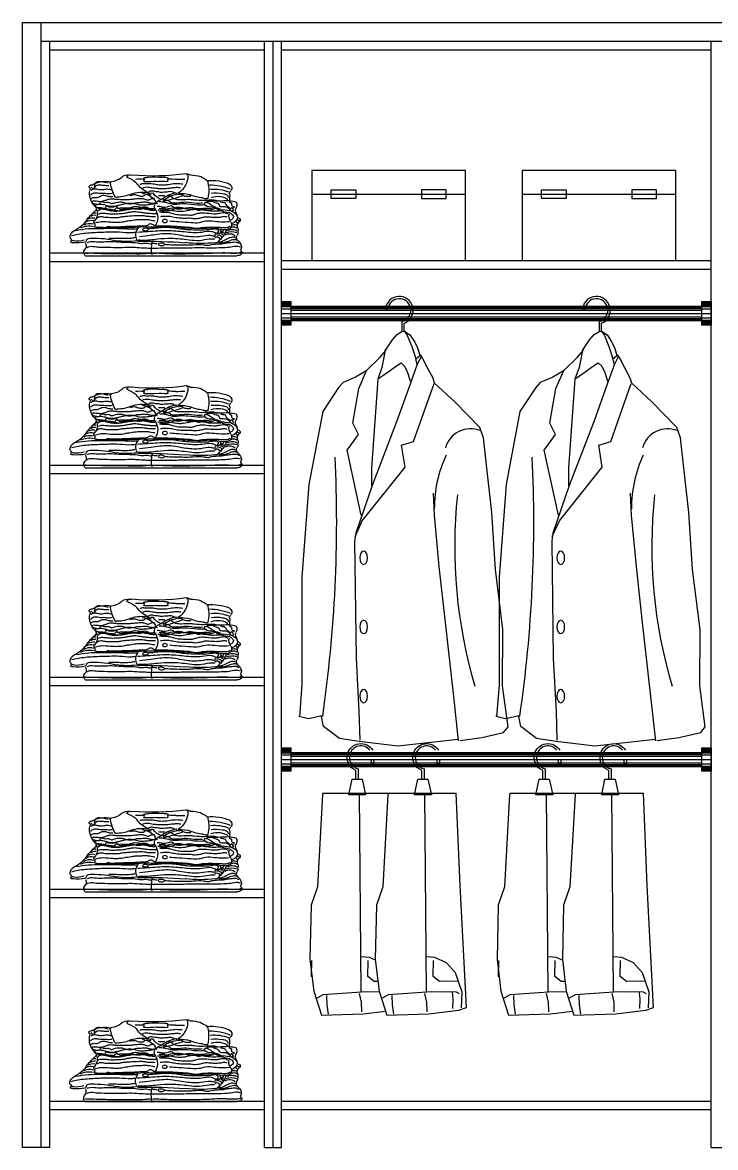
# Model space of a CAD drawing. Header units: millimetres. Extents: x 24776 to 57176, y -19492 to 15017.
# Drawn here: x 33214 to 34692, y 8919 to 11319 of the extents above; entities that cross this region are included whole.
import ezdxf

# ---------------------------------------------------------------- set-up
doc = ezdxf.new("R2010")
doc.units = ezdxf.units.MM

# ---------------------------------------------------------------- blocks, each defined once
blk = doc.blocks.new('23131')
at = {"color": 250}
for p, q in [((25370.9, 9077.6), (25370.9, 9056.3)), ((25375.9, 9056.3), (25375.9, 9074)), ((25350.5, 9038.6), (25360.3, 9050.3)), ((25360.3, 9050.3), (25370.9, 9056.3)), ((25370.9, 9056.3), (25376.2, 9057.1)), ((25376.2, 9057.1), (25382.3, 9047.6)), ((25376.2, 9057.1), (25388, 9049.5)), ((25388, 9049.5), (25398.2, 9033.6)), ((25335.3, 9016.2), (25343.6, 9028)), ((25343.6, 9028), (25350.5, 9038.6)), ((25382.3, 9047.6), (25391.7, 9024.2)), ((25391.7, 9024.2), (25398.2, 9005.2)), ((25398.2, 9033.6), (25403.9, 9021.5)), ((25295.3, 8973.5), (25324.6, 9001.9)), ((25324.6, 9001.9), (25337.5, 9016.6)), ((25335.3, 9016.2), (25328.1, 8979.6)), ((25398.2, 9005.2), (25402, 8989)), ((25410.9, 9005.8), (25400.9, 8998.4)), ((25412.3, 9003.7), (25403.5, 8987)), ((25403.9, 9021.5), (25409.5, 9003.7)), ((25415.6, 8998.4), (25410.9, 9005.8)), ((25328.1, 8979.6), (25319.4, 8954.6)), ((25336.4, 8966.6), (25359.2, 8983.3)), ((25359.2, 8983.3), (25369, 8989.4)), ((25369, 8989.4), (25376.6, 8982.2)), ((25376.6, 8982.2), (25383, 8969.3)), ((25403.5, 8987), (25388.1, 8944.1)), ((25400.9, 8998.4), (25399.5, 8997.7)), ((25402, 8989), (25402.3, 8986.7)), ((25427, 8976.3), (25415.6, 8998.4)), ((25437.1, 8956.9), (25427, 8976.3)), ((25272, 8958.9), (25245.3, 8947.7)), ((25296.2, 8973.5), (25272, 8958.9)), ((25278.9, 8934.8), (25295.3, 8973.5)), ((25319.4, 8954.6), (25305.6, 8765.1)), ((25321.7, 8956.8), (25336.4, 8966.6)), ((25383, 8969.3), (25387.2, 8955.3)), ((25387.2, 8955.3), (25388.7, 8950.4)), ((25440.4, 8945.9), (25437.1, 8956.9)), ((25235.8, 8937.3), (25201.8, 8885.7)), ((25245.3, 8947.7), (25235.8, 8937.3)), ((25266, 8860.7), (25278.9, 8934.8)), ((25388.1, 8944.1), (25359.3, 8863.8)), ((25395.7, 8821.9), (25439.5, 8945.5)), ((25483.7, 8906.5), (25440.4, 8945.9)), ((25536.9, 8851.5), (25483.7, 8906.5)), ((25201.8, 8885.7), (25172.3, 8729.8)), ((25278.1, 8836.6), (25266, 8860.7)), ((25359.3, 8863.8), (25307, 8727.8)), ((25253.9, 8803), (25278.1, 8836.6)), ((25544.7, 8829.8), (25536.9, 8851.5)), ((25370, 8814.3), (25395.7, 8821.9)), ((25377.6, 8766.7), (25370, 8814.3)), ((25552.6, 8759), (25544.7, 8829.8)), ((25284.1, 8664.3), (25253.9, 8803)), ((25286.2, 8652.5), (25377.6, 8766.7)), ((25305.6, 8765.1), (25305.6, 8727.2)), ((25562.5, 8670.5), (25552.6, 8759)), ((25172.3, 8729.8), (25157.6, 8532.6)), ((25307, 8727.8), (25272.2, 8626.4)), ((25440.2, 8664.5), (25438.2, 8711.8)), ((25450.5, 8555.4), (25440.2, 8664.5)), ((25570.3, 8548.6), (25562.5, 8670.5)), ((25271, 8619.2), (25286.2, 8652.5)), ((25272.2, 8626.4), (25269.8, 8609.4)), ((25269.8, 8609.4), (25273, 8358.6)), ((25462.9, 8442.3), (25450.5, 8555.4)), ((25586.1, 8420.8), (25570.3, 8548.6)), ((25157.6, 8532.6), (25157.6, 8303.2)), ((25481.4, 8277.7), (25462.9, 8442.3)), ((25585.5, 8300.8), (25586.1, 8420.8)), ((25273, 8358.6), (25279, 8245.7)), ((25157.6, 8303.2), (25152.3, 8234.5)), ((25597.4, 8213), (25585.5, 8300.8)), ((25491.7, 8183.1), (25481.4, 8277.7)), ((25172, 8230.5), (25150.9, 8234.8)), ((25199.5, 8236.9), (25172, 8230.5)), ((25203.7, 8213.7), (25199.5, 8234.8)), ((25279, 8245.7), (25281, 8184.8)), ((25237.4, 8188.4), (25203.7, 8213.7)), ((25587.6, 8201), (25597.4, 8213)), ((25279.6, 8182.1), (25237.4, 8188.4)), ((25490.6, 8186.3), (25361.9, 8171.5)), ((25494.8, 8184.2), (25541.2, 8190.5)), ((25541.2, 8190.5), (25587.6, 8201)), ((25361.9, 8171.5), (25279.6, 8182.1))]:
    blk.add_line(p, q, dxfattribs=at)
for centre, radius, start, end in [((25365.2, 9102), 29.4, 14.5177, 171.8366), ((25365.2, 9102), 24.4, 14.5177, 171.8366), ((25338.5, 9105.7), 2.5, 168.7575, 354.9157), ((25364.6, 9101.8), 25.1, 284.6177, 14.5177), ((25364.6, 9101.8), 30.1, 292.1331, 14.5177), ((25517.4, 8792.9), 56, 68.8435, 164.2477), ((22325.2, 8650.5), 2906.4, 351.7904, 2.7233), ((25710, 8678.8), 270.1, 155.012, 180.0884), ((26536.2, 8598), 1052.9, 174.0114, 196.4591)]:
    blk.add_arc(centre, radius, start, end, dxfattribs=at)
at = {"color": 250, "extrusion": (0, 0, -1)}
for centre in [(25289.1, 8573.7), (25289.1, 8426.2), (25289.1, 8278.7)]:
    blk.add_ellipse(centre, major_axis=(0, 14.3), ratio=0.580645, dxfattribs=at)
blk = doc.blocks.new('DFFGDGSG')
at = {"color": 250}
for p, q in [((33366.6, 11003.6), (33366.6, 10811.3)), ((33694.4, 11003.6), (33366.6, 11003.6)), ((33694.4, 10811.3), (33694.4, 11003.6)), ((33366.6, 10953), (33694.4, 10953)), ((33407.8, 10944.1), (33407.8, 10962.3)), ((33407.8, 10962.3), (33460.6, 10962.3)), ((33460.6, 10944.1), (33407.8, 10944.1)), ((33460.6, 10962.3), (33460.6, 10944.1)), ((33653.2, 10962.3), (33600.4, 10962.3)), ((33600.4, 10962.3), (33600.4, 10944.1)), ((33600.4, 10944.1), (33653.2, 10944.1)), ((33653.2, 10944.1), (33653.2, 10962.3)), ((33366.6, 10811.3), (33694.4, 10811.3))]:
    blk.add_line(p, q, dxfattribs=at)
blk = doc.blocks.new('DGSDG')
at = {"color": 250}
blk.add_line((28855.8, 9393.3), (29179.5, 9393.3), dxfattribs=at)
at = {"color": 250, "extrusion": (0, 0, -1)}
for centre, major_axis, ratio, start_param, end_param in [((28899.5, 9528.9), (-38.6, 0), 0.6, 0.760482, 1.894535), ((28901.5, 9574.1), (40.1, 0), 0.6, 0.635897, 1.31071), ((28944.7, 9558.2), (11.3, 0), 0.6, 3.381071, 4.078779), ((28948.9, 9554.5), (18.8, 0), 0.6, 4.095246, 5.050311), ((28949.5, 9561.6), (4.3, 0), 0.6, 2.085511, 4.197675), ((28922.4, 9533.5), (-49.8, 0), 0.6, 2.096627, 2.654229), ((28999.9, 9761.1), (329.7, 0), 0.6, 1.351868, 1.707072), ((28971.6, 9530.6), (-44.4, 0), 0.6, 1.379843, 1.76175), ((28982.2, 9558.7), (-1.38, 0), 0.6, -0.42138, 2.094495), ((28966.8, 9555.3), (15, 0), 0.6, -0.348353, 0.265583), ((28983.2, 9552.4), (-2.1, 0), 0.6, 4.68468, 6.665416), ((28984.4, 9563.9), (7.66, 0), 0.6, 0.998025, 1.774457), ((28991.3, 9558.9), (3.33, 0), 0.6, 3.76731, 4.712234), ((29004.1, 9513.6), (-79.9, 0), 0.6, 1.408843, 1.767886), ((29018.3, 9507.2), (-75.1, 0), 0.6, 1.439506, 1.7308), ((29031.4, 9589.2), (-49, 0), 0.6, -1.539129, -1.331046), ((29030.5, 9558.4), (2.26, 0), 0.6, 4.449789, 6.427564), ((29031, 9552.7), (1.8, 0), 0.6, 0.148047, 1.988463), ((29063.7, 9555.5), (-31.3, 0), 0.6, -0.159129, 0.145961), ((29046.1, 9600.5), (-73.7, 0), 0.6, 4.67242, 4.887647), ((29064.6, 9301.9), (424.3, 0), 0.6, 4.675804, 4.721218), ((28981.1, 9561.4), (-93.7, 0), 0.6, 3.111741, 3.818408), ((29073.1, 9563), (8.52, 0), 0.6, 4.533434, 5.74406), ((29068.8, 9564.2), (-6.23, 0), 0.6, 2.39785, 3.456917), ((29079.5, 9536.1), (49.2, 0), 0.6, -1.553735, -1.102052), ((29129.5, 9574.5), (-34.3, 0), 0.6, -1.025366, -0.630599), ((29101.9, 9549.4), (16, 0), 0.6, -0.909857, -0.035716), ((29124.6, 9514.3), (66.4, 0), 0.6, 4.584693, 5.329414), ((28961, 9526.1), (-95.8, 0), 0.6, -0.50542, 0.116526), ((28871.4, 9540.7), (7.02, 0), 0.6, 2.537605, 4.744275), ((28847.7, 9535.2), (18.6, 0), 0.6, -0.281717, 0.211732), ((28914.1, 9548.4), (4.71, 0), 0.6, 2.685317, 4.189149), ((29184.4, 9566.4), (-276.3, 0), 0.6, -0.28959, -0.11646), ((28976.7, 9503.1), (42.9, 0), 0.6, 4.149764, 5.079971), ((29034.1, 9562.2), (72, 0), 0.6, 2.193737, 2.794221), ((28991.3, 9610.1), (-98.5, 0), 0.6, 4.536959, 4.793194), ((28887.7, 9533.1), (231.8, 0), 0.6, -0.119697, 0.119697), ((29119, 9496.7), (-79.7, 0), 0.6, 1.595934, 2.188731), ((29131.2, 9504.3), (52.1, 0), 0.6, 4.554845, 5.339055), ((29148.4, 9537.8), (20.9, 0), 0.6, -0.797504, 0.468768), ((29183.8, 9525.7), (20, 0), 0.6, 3.135456, 3.709418), ((28922.4, 9519.6), (-2.96, 0), 0.6, 4.099044, 6.00387), ((28922.5, 9547.7), (49.2, 0), 0.6, 0.881035, 1.537572), ((28965.5, 9502.6), (-41.8, 0), 0.6, 1.866978, 2.971877), ((28998.1, 9522.3), (8.35, 0), 0.6, 4.180699, 4.984857), ((28999.9, 9526), (2.05, 0), 0.6, -1.356278, 0.12301), ((29031.9, 9498.5), (-28.2, 0), 0.6, -0.285248, 1.060306), ((29038.1, 9532.7), (38, 0), 0.6, 2.127745, 2.83641), ((29074.3, 9489), (69.3, 0), 0.6, 3.767111, 4.305288), ((29064.8, 9495.5), (-49.4, 0), 0.6, 0.525409, 1.275836), ((28922.4, 9658.1), (-268.7, 0), 0.6, 4.152304, 4.325646), ((29049.2, 9524.9), (-4.48, 0), 0.6, 1.010019, 2.256322), ((29059.9, 9500.5), (-43.2, 0), 0.6, 1.437369, 2.079486), ((29113.5, 9547.6), (52.3, 0), 0.6, 1.703906, 2.244438), ((29105.5, 9510), (-11, 0), 0.6, 1.6711, 2.290225), ((29117.7, 9504.5), (7.34, 0), 0.6, 2.901634, 4.546018), ((29114.8, 9516.3), (-3.06, 0), 0.6, 3.013049, 5.443362), ((29115.8, 9505.7), (-2.52, 0), 0.6, 1.090784, 2.811329), ((27582.6, 25182.6), (-26167.8, 0), 0.6, 4.651954, 4.653738), ((29079.8, 9478.7), (-59.7, 0), 0.6, 2.268558, 2.54743), ((29134.4, 9498.5), (47.9, 0), 0.6, 4.500863, 5.025449), ((29138.3, 9503.9), (-27.1, 0), 0.6, 1.048937, 2.53218), ((29148.6, 9518.4), (-12.4, 0), 0.6, 1.613254, 3.291382), ((29028.5, 9520.6), (-135.7, 0), 0.6, 3.080155, 3.2658), ((29164.7, 9495.6), (24.9, 0), 0.6, 4.648529, 5.288378), ((29138.4, 9501.8), (-41.2, 0), 0.6, 2.880196, 3.462908), ((29363.8, 9308.4), (-572.2, 0), 0.6, 0.494199, 0.564323), ((28876.3, 9474.7), (9.38, 0), 0.6, 3.633387, 4.938674), ((28877.8, 9482.1), (-5.18, 0), 0.6, 0.850286, 1.77701), ((28818, 9483.9), (-63.9, 0), 0.6, 2.75662, 3.601404), ((28923.7, 9475), (86.9, 0), 0.6, -0.36745, 0.363063), ((29124.9, 9506), (15, 0), 0.6, 1.501023, 2.851737), ((29116.9, 9478.8), (-31.8, 0), 0.6, 1.859937, 2.423586), ((29163.9, 9514.7), (-43.6, 0), 0.6, -1.095548, -0.653622), ((29171.9, 9513.3), (-48, 0), 0.6, -1.411439, -0.867678), ((29143.3, 9464.5), (44.9, 0), 0.6, -1.556128, -1.40779), ((29176.2, 9531.9), (72.7, 0), 0.6, 1.689356, 1.930986), ((29211.2, 9476.9), (48.6, 0), 0.6, 2.719778, 3.360369), ((29156.4, 9476.7), (15.7, 0), 0.6, -1.045558, 0.937478), ((29154.2, 9474.9), (26.4, 0), 0.6, -1.038806, 1.007372), ((29214.7, 9489.5), (37.9, 0), 0.6, 2.676453, 3.336194), ((28780.4, 9485.3), (83, 0), 0.6, 0.287078, 0.889587), ((28864.2, 9441.7), (-25.4, 0), 0.6, 0.800784, 1.942922), ((28866, 9452.5), (-16.6, 0), 0.6, 0.728775, 2.067696), ((28868.7, 9460.8), (-13.5, 0), 0.6, 0.726538, 2.003358), ((28873.7, 9464.4), (-16.5, 0), 0.6, 0.85469, 1.757629), ((28880.9, 9464.9), (6.53, 0), 0.6, 2.597848, 3.685337), ((28861.8, 9458.8), (15.1, 0), 0.6, -0.463967, 0.250344), ((28880.6, 9456.2), (4.29, 0), 0.6, 1.465541, 3.285344), ((29143.5, 9459.6), (-25, 0), 0.6, 2.773775, 3.718473), ((29173.4, 9455.2), (7.9, 0), 0.6, 4.288428, 5.61915), ((29168.3, 9460.3), (-12.8, 0), 0.6, 2.328385, 2.929411), ((29211.6, 9456.8), (30.8, 0), 0.6, 2.891341, 3.686208), ((29179.1, 9466.6), (5.28, 0), 0.6, 5.015104, 6.289783), ((29177.3, 9469.4), (9.49, 0), 0.6, -0.966487, 0.564903), ((28829.7, 9432.7), (-6.61, 0), 0.6, -0.397903, 0.397903), ((28858.2, 9432.6), (-34.7, 0), 0.6, 0.078736, 0.742902), ((28923.5, 9855.5), (-671.1, 0), 0.6, 4.617037, 4.775549), ((29025.3, 9437.2), (61.4, 0), 0.6, 2.829197, 3.574148), ((28984.6, 9449.3), (6.28, 0.05), 0.426789, -0.012855, 6.27033), ((28997.9, 9511.6), (95.6, 0), 0.6, 1.492525, 1.6813), ((29026.9, 9342.5), (-187.9, 0), 0.6, 1.45589, 1.79537), ((29096.9, 9566.1), (-191.7, 0), 0.6, 4.579298, 4.860068), ((29128.2, 9434.8), (29.5, 0), 0.6, 4.513982, 5.313437), ((29159.3, 9435.5), (26, 0), 0.6, 2.813373, 3.61459), ((29136.3, 9449.2), (15, 0), 0.6, 0.137596, 1.618939), ((29136.1, 9430.1), (6.39, 0), 0.6, 4.645263, 6.666943), ((29139.5, 9433.9), (-6.91, 0), 0.6, 1.167222, 3.406747), ((29039.7, 9463.4), (120, 0), 0.6, 0.208869, 0.597279), ((29139.8, 9445.6), (-6.11, 0), 0.6, 2.096266, 4.098026), ((29151.8, 9460.7), (20, 0), 0.6, 0.887156, 1.921343), ((29145.7, 9438.3), (-3.59, 0), 0.6, 1.543998, 3.321229), ((29148.5, 9440.9), (3.53, 0), 0.6, 3.888267, 6.141131), ((29163.7, 9432.6), (-12.9, 0), 0.6, 0.743266, 2.730483), ((29168.9, 9433.9), (18, 0), 0.6, 4.021659, 5.327737), ((29169.7, 9441.2), (-13.9, 0), 0.6, 0.763018, 2.431857), ((29172.7, 9450.2), (8.05, 0), 0.6, 4.04843, 5.876406), ((29202.3, 9432.1), (-23.5, 0), 0.6, -0.545346, 0.323874), ((29097.4, 9447.8), (84.7, 0), 0.6, -0.087329, 0.221676), ((28814.6, 9426.8), (-11.6, 0), 0.6, 2.464508, 3.57965), ((28829.1, 9423.3), (-4.08, 0), 0.6, 4.490146, 6.504713), ((28838, 9459.1), (64.2, 0), 0.6, 1.280152, 1.695277), ((28879.5, 9400.7), (26.5, 0), 0.6, 2.818376, 3.75704), ((28849.3, 9425.8), (-9.25, 0), 0.6, 2.915659, 3.843526), ((28800.5, 9412.9), (57.6, 0), 0.6, -0.210186, 0.087803), ((28868.8, 9424.1), (-11.5, 0), 0.6, 0.434973, 1.699971), ((28873.3, 9351.5), (132.5, 0), 0.6, 4.689095, 5.09432), ((28945.6, 9477.4), (-89.8, 0), 0.6, 4.489445, 4.969591), ((28969.4, 9425.7), (2.55, 0), 0.6, 1.422134, 3.202642), ((28984.6, 9012.1), (-687, 0), 0.6, 1.549258, 1.694861), ((29158, 9408.2), (160.7, 0), 0.6, 3.009149, 3.289551), ((29018.5, 9417.5), (-6.72, 0.21), 0.395557, 3.180472, 9.463657), ((29102, 9522.6), (-172.1, 0), 0.6, 4.524584, 4.901969), ((29135.1, 9423.4), (-3.99, 0), 0.6, 3.379394, 4.956289), ((29150.1, 9411.5), (39, 0), 0.6, -0.603745, 0.136334), ((29199.4, 9405.7), (-11.5, 0), 0.6, -0.583665, 0.388495), ((28864.8, 9396.5), (-10.4, 0), 0.6, -0.533186, -0.130281), ((29179.5, 9399.8), (10.9, 0), 0.6, -0.332767, 1.570796)]:
    blk.add_ellipse(centre, major_axis=major_axis, ratio=ratio, start_param=start_param, end_param=end_param, dxfattribs=at)
for centre, major_axis in [((29021.7, 9491.9), (-5.69, 0)), ((29026.1, 9467.5), (-5.38, 0))]:
    blk.add_ellipse(centre, major_axis=major_axis, ratio=0.6, dxfattribs=at)
at = {"color": 250}
for points, knots in [([(28868.4, 9540.5), (28870.2, 9538.3), (28875.4, 9532.2), (28878, 9545.6), (28890, 9544.3), (28897.3, 9543.5), (28903, 9543.3), (28905.9, 9543.3), (28906.5, 9543.3)], [0, 0, 0, 0, 11.370141, 31.16063, 40.922585, 51.33831, 60.019146, 62.185134, 62.185134, 62.185134, 62.185134]), ([(28913.7, 9533), (28910.5, 9533.9), (28904.4, 9535.7), (28895.5, 9534.3), (28886.7, 9533.1), (28880, 9535.9), (28872, 9535.5), (28869.8, 9533.6), (28868.8, 9532.7)], [0, 0, 0, 0, 12.994576, 24.481301, 33.212585, 45.713197, 53.371012, 59.888902, 59.888902, 59.888902, 59.888902]), ([(28905.2, 9548), (28901.5, 9548.8), (28894.1, 9550.4), (28877, 9552.6), (28875.9, 9544.9), (28875.3, 9540.1)], [0, 0, 0, 0, 15.410178, 30.610672, 54.180189, 54.180189, 54.180189, 54.180189]), ([(29064.2, 9545.7), (29062, 9546), (29055.5, 9546.8), (29043.8, 9547), (29031.9, 9544.2), (29021.4, 9543.8), (29014.1, 9543.9), (29006.5, 9545.3), (28997.3, 9546.9), (28986.5, 9546.1), (28978.8, 9547), (28974.5, 9546), (28973.3, 9545.4), (28972.8, 9545.1)], [0, 0, 0, 0, 8.283087, 25.0695, 42.929948, 55.431313, 64.112149, 70.285863, 85.26243, 99.341355, 110.712795, 113.628561, 116.335351, 116.335351, 116.335351, 116.335351]), ([(29059.8, 9537.6), (29057.1, 9538.2), (29053.2, 9538.9), (29046.7, 9538.2), (29041, 9537.8), (29034.8, 9536.8), (29029, 9536.2), (29021.4, 9536.4), (29014.7, 9536), (29006.5, 9536.8), (28999.9, 9537.4), (28991, 9539.5), (28983.5, 9539.4), (28979.5, 9537.9), (28978.8, 9537.6)], [0, 0, 0, 0, 10.513654, 14.879295, 24.7605, 31.984714, 39.106877, 46.687838, 60.225267, 64.054177, 77.85932, 85.224023, 99.884445, 103.041292, 103.041292, 103.041292, 103.041292]), ([(29046.8, 9527.2), (29044.7, 9528.3), (29041.2, 9530.1), (29034.8, 9530.1), (29030.8, 9528.8), (29026.3, 9529.2), (29021.8, 9528.4), (29016.5, 9528.2), (29012.2, 9529.9), (29006.6, 9529.5), (29001.2, 9531.1), (28994.9, 9531.8), (28992.4, 9529.9), (28991.2, 9529.6), (28991, 9529.6)], [0, 0, 0, 0, 10.275798, 16.773765, 22.426827, 26.758805, 33.346274, 39.844241, 45.675768, 52.196226, 59.56093, 68.76638, 72.232689, 73.443341, 73.443341, 73.443341, 73.443341]), ([(28867.5, 9523.1), (28869.6, 9524.9), (28873.3, 9528.2), (28882.1, 9527.6), (28888.6, 9526.4), (28895.4, 9526.9), (28901.7, 9526.2), (28907.9, 9525.7), (28911.5, 9526.4), (28913.4, 9526.7)], [0, 0, 0, 0, 13.013827, 22.219279, 30.502364, 38.624822, 47.356106, 54.416336, 61.640547, 61.640547, 61.640547, 61.640547]), ([(28868.4, 9514.8), (28870.2, 9516), (28873.8, 9518.5), (28882.8, 9516.6), (28887.6, 9520.4), (28893.2, 9522.7), (28899, 9522.2), (28903.5, 9520.9), (28906.9, 9519.6), (28909.5, 9519.4), (28911.4, 9519.4), (28913, 9519.4), (28914.1, 9519.4), (28914.7, 9519.4)], [0, 0, 0, 0, 9.638456, 18.843908, 29.671066, 35.984762, 43.58501, 50.127143, 54.969751, 58.263485, 59.887976, 62.053964, 64.219952, 64.219952, 64.219952, 64.219952]), ([(28870.1, 9507), (28870.6, 9508.4), (28871.4, 9510.8), (28877.5, 9510.2), (28881.9, 9510), (28886.2, 9509.2), (28890.2, 9509.2), (28895.1, 9510.1), (28900.4, 9512.1), (28905.9, 9514.5), (28912, 9514.9), (28916.9, 9514.6), (28921.2, 9513.9), (28928, 9513.6), (28938.4, 9513.4), (28950.9, 9513.3), (28961, 9514.7), (28969.7, 9515.4), (28976.1, 9515.9), (28982, 9515), (28985.1, 9513.4), (28988.8, 9512.2), (28993.1, 9512.4), (28995, 9514.3), (28998.3, 9515.5), (29001.3, 9515.8), (29003.1, 9515.8), (29003.5, 9515.8)], [0, 0, 0, 0, 7.748497, 12.62197, 20.279787, 25.271976, 29.062455, 35.236168, 43.966014, 52.695858, 59.818024, 66.338482, 71.33067, 76.234094, 91.94683, 110.365685, 123.006798, 130.664615, 143.130799, 147.072745, 152.928646, 158.261146, 162.626786, 167.219903, 171.39867, 176.650831, 178.275325, 178.275325, 178.275325, 178.275325]), ([(28872.7, 9505.3), (28874.7, 9504.6), (28878.7, 9503.1), (28888.8, 9502.2), (28889.1, 9510.4), (28895.2, 9507.4), (28899.7, 9506.5), (28906.1, 9508.7), (28911.5, 9503), (28919.9, 9507.6), (28927, 9507.9), (28933.3, 9508.1), (28937.1, 9507.2), (28940.8, 9506.1), (28944.7, 9504.5), (28949.2, 9504.4), (28954.5, 9504.2), (28958.6, 9505.2), (28963, 9506), (28966.9, 9507.3), (28971.5, 9507.1), (28976.1, 9507.5), (28980.2, 9508.1), (28984.8, 9508.1), (28988.5, 9507.6), (28991.1, 9506.9), (28992.7, 9506.1), (28996.3, 9505.8), (29000.5, 9504.8), (29005.5, 9506.4), (29007.8, 9505.4), (29009.2, 9504.9)], [0, 0, 0, 0, 9.139361, 18.360703, 30.592084, 36.645341, 40.587289, 48.781524, 59.214909, 68.177138, 82.625562, 86.416041, 91.552769, 97.606026, 101.970949, 109.093113, 113.966589, 121.850483, 125.274966, 131.106493, 138.166724, 141.995631, 148.583103, 153.998073, 158.990264, 162.622217, 164.574184, 166.806743, 176.075588, 180.421973, 185.95505, 185.95505, 185.95505, 185.95505]), ([(28876.6, 9499.4), (28877.3, 9500.3), (28880.2, 9504.1), (28891.1, 9503.6), (28899.3, 9501.5), (28906, 9499.1), (28914.5, 9498.8), (28922.7, 9499.8), (28929.6, 9501.6), (28936.4, 9503.6), (28943.7, 9505.4), (28952.5, 9505.9), (28960.8, 9504.9), (28967.3, 9503.2), (28972.4, 9501.4), (28979.9, 9501.8), (28989.5, 9502.3), (28997.3, 9503.6), (29001.4, 9504.3)], [0, 0, 0, 0, 6.311573, 24.793905, 30.625432, 40.797924, 53.299289, 61.582376, 72.039443, 81.001671, 90.253965, 101.676786, 113.252384, 121.499307, 128.538028, 134.494498, 149.204765, 164.832657, 164.832657, 164.832657, 164.832657]), ([(28951.5, 9522), (28955.4, 9523.1), (28962.5, 9525.1), (28969.2, 9520.7), (28975.1, 9520.8), (28978.7, 9520.5), (28982.4, 9521.6), (28984.3, 9525.2), (28991.5, 9524.6), (28995.3, 9524), (28996.6, 9523.8)], [0, 0, 0, 0, 14.448424, 26.07306, 31.515, 35.846979, 39.478933, 45.924968, 56.195136, 61.187327, 61.187327, 61.187327, 61.187327]), ([(29026, 9521.2), (29024.5, 9521.1), (29021.7, 9521), (29017.2, 9521), (29014.3, 9521.1), (29012.6, 9521.2)], [0, 0, 0, 0, 5.980995, 10.312974, 16.833429, 16.833429, 16.833429, 16.833429]), ([(29109.6, 9501.7), (29107.3, 9501.5), (29095.8, 9500.4), (29078.5, 9503.9), (29059.2, 9504.1), (29048.6, 9502.4), (29037.8, 9503.5), (29028.1, 9507.3), (29017.7, 9507.9), (29013.5, 9508.2)], [0, 0, 0, 0, 8.731284, 43.727605, 65.928989, 80.639258, 83.932992, 106.557459, 122.492241, 122.492241, 122.492241, 122.492241]), ([(29106.2, 9505.4), (29102.1, 9505.1), (29090.5, 9504.1), (29072.4, 9508.9), (29055.9, 9505.5), (29045.7, 9505.6), (29038.2, 9506), (29035.5, 9511), (29027.6, 9511.6), (29024.2, 9512.7), (29022.1, 9513.5)], [0, 0, 0, 0, 15.200493, 43.776384, 69.432999, 77.01396, 82.536017, 96.315363, 101.968427, 110.930654, 110.930654, 110.930654, 110.930654]), ([(29139.8, 9509.7), (29136.6, 9510.5), (29127, 9513), (29109.3, 9509.9), (29092.5, 9511.8), (29076.6, 9513.4), (29065.4, 9512.5), (29053, 9512.2), (29044.3, 9514.7), (29039.8, 9520.2), (29034.2, 9521), (29030.9, 9521.4)], [0, 0, 0, 0, 12.675583, 38.484296, 64.901483, 76.574329, 98.67978, 106.56566, 123.262542, 131.14482, 143.140371, 143.140371, 143.140371, 143.140371]), ([(29081.5, 9519.7), (29078.9, 9519.5), (29073.3, 9519.1), (29065.4, 9520.3), (29061.6, 9525.2), (29053.8, 9522.7), (29051.2, 9524.9), (29050.3, 9525.7)], [0, 0, 0, 0, 9.761958, 21.351918, 27.936664, 38.22511, 43.583744, 43.583744, 43.583744, 43.583744]), ([(29130, 9507.7), (29131.7, 9507.3), (29134.6, 9506.6), (29141.8, 9504.9), (29141, 9497.6), (29152.6, 9498.5), (29162.9, 9497), (29167, 9486.5), (29172.1, 9489.8), (29173.3, 9490.6)], [0, 0, 0, 0, 7.038721, 11.945113, 27.676838, 35.83686, 49.223246, 67.737058, 73.42162, 73.42162, 73.42162, 73.42162]), ([(29144.7, 9508.3), (29146.1, 9507.8), (29148.5, 9507.1), (29155.3, 9507.2), (29155.8, 9500.9), (29161.1, 9498.4), (29166.7, 9491.7), (29169.9, 9500), (29168.7, 9491.4), (29171.8, 9492.7), (29172.5, 9493)], [0, 0, 0, 0, 5.831528, 10.216597, 22.804167, 33.313043, 42.499273, 48.819796, 58.270238, 60.675062, 60.675062, 60.675062, 60.675062]), ([(29163.1, 9510.5), (29163.5, 9508.9), (29163.9, 9507), (29169.5, 9506.1), (29167, 9502.4), (29169.7, 9499.5), (29172.6, 9498), (29174.3, 9493.9), (29174, 9497.2), (29173.8, 9499.2)], [0, 0, 0, 0, 8.735131, 10.496313, 19.758723, 25.088672, 30.501169, 35.124826, 43.000529, 43.000529, 43.000529, 43.000529]), ([(28877.2, 9498.3), (28879.8, 9497.3), (28884.7, 9495.3), (28892.1, 9496.5), (28900.1, 9492.1), (28899.6, 9501.9), (28906.8, 9496.9), (28912.1, 9498.5), (28917.1, 9497.1), (28923, 9500.6), (28924.1, 9492.6), (28930.2, 9496), (28935.3, 9495.3), (28941.4, 9495.6), (28947.8, 9495.2), (28954.5, 9496.1), (28959.6, 9499), (28966.4, 9498.1), (28971.7, 9497.6), (28975.7, 9496), (28979.2, 9494.9), (28982.9, 9494.6), (28988.7, 9494.9), (28995.8, 9493.2), (29001.4, 9494.5), (29003.5, 9495)], [0, 0, 0, 0, 11.144808, 20.951654, 27.493787, 39.637008, 46.420836, 54.543294, 59.446718, 65.278246, 76.035753, 81.86728, 87.282253, 95.404708, 104.61016, 111.30783, 120.511827, 128.652286, 135.349956, 140.924071, 146.256573, 150.08548, 154.417459, 168.05187, 176.547464, 176.547464, 176.547464, 176.547464]), ([(28882.7, 9495.1), (28883.5, 9494.9), (28887.5, 9493.9), (28893.4, 9495.8), (28899.3, 9494.3), (28903.7, 9493.1), (28908.9, 9492.3), (28913.7, 9492.5), (28919.7, 9489.7), (28922.7, 9500.5), (28931.6, 9489.3), (28938.6, 9494.1), (28945.4, 9494.7), (28951.1, 9495.7), (28957.1, 9494.9), (28962.9, 9493.5), (28971.1, 9494.9), (28979.3, 9498.3), (28989, 9497.1), (28992.4, 9493.6), (28997, 9493.2), (28999.8, 9493.2), (29001.4, 9493.3)], [0, 0, 0, 0, 3.412852, 15.914218, 21.050945, 26.882473, 34.106686, 40.694155, 44.817618, 57.561421, 71.83099, 82.495991, 86.961105, 97.912035, 103.966018, 109.619082, 121.194679, 133.565067, 146.435722, 152.559876, 157.02499, 162.981457, 162.981457, 162.981457, 162.981457]), ([(28883.1, 9481.8), (28884.7, 9482.6), (28887.7, 9484.2), (28893.4, 9484.2), (28898.1, 9483.8), (28902.8, 9483.6), (28908.2, 9482.9), (28914.4, 9482.4), (28921.4, 9482.9), (28927.3, 9483), (28933.1, 9483.3), (28939.4, 9484.1), (28946.2, 9485.7), (28954.1, 9486.6), (28960.7, 9488.2), (28967, 9487.2), (28972.8, 9486.4), (28979.5, 9485.4), (28987, 9484.3), (28994.4, 9483.9), (29001.5, 9483.5), (29006, 9483.6), (29008.3, 9483.6)], [0, 0, 0, 0, 7.807866, 14.328324, 20.309319, 25.751261, 31.805246, 41.074092, 49.214554, 57.89539, 63.337329, 71.090146, 81.878702, 90.808928, 101.322582, 107.376565, 114.600778, 123.531004, 133.515383, 143.322228, 151.462688, 160.126643, 160.126643, 160.126643, 160.126643]), ([(28884, 9488.8), (28884.8, 9489.9), (28886.3, 9491.8), (28891, 9493), (28896.1, 9494.5), (28899.8, 9491.9), (28904.1, 9490.9), (28908, 9489.9), (28912.3, 9488.9), (28916.2, 9489), (28919.9, 9488.5), (28924, 9488.6), (28928.5, 9488.9), (28933.5, 9490), (28938, 9491.1), (28944.4, 9492.2), (28951.2, 9493.2), (28957.9, 9494), (28962.8, 9493.5), (28967.8, 9493.2), (28973.9, 9492.4), (28980.4, 9494.9), (28987.8, 9494), (28991.3, 9491), (28996.8, 9491), (29001.1, 9489.9), (29003.5, 9491), (29003.9, 9491.2)], [0, 0, 0, 0, 7.05667, 12.630787, 18.804498, 25.863305, 30.70591, 36.53744, 41.674165, 47.655163, 50.948897, 55.82237, 62.944537, 68.081262, 75.622751, 81.275816, 92.964685, 101.695966, 106.59939, 111.502812, 120.724154, 128.773438, 138.757817, 145.690431, 149.519342, 158.740681, 160.692649, 160.692649, 160.692649, 160.692649]), ([(28884.8, 9490.6), (28886.1, 9491.6), (28889, 9493.7), (28895.9, 9492.7), (28901.7, 9491.9), (28907.8, 9491.1), (28914.6, 9489.8), (28922.5, 9489.7), (28930.6, 9488.9), (28938.2, 9490.4), (28946.7, 9491.9), (28954.6, 9493.3), (28964.3, 9494.2), (28972.2, 9494.6), (28980.7, 9493.7), (28987.7, 9492.7), (28993.6, 9491.5), (28999.2, 9490.2), (29002.5, 9490.3), (29004.8, 9490.3)], [0, 0, 0, 0, 7.28277, 15.963606, 23.187819, 30.412033, 39.342256, 49.687463, 59.990129, 69.446616, 79.041425, 93.620978, 100.20845, 115.921186, 123.043352, 132.49984, 142.773292, 146.197776, 154.878612, 154.878612, 154.878612, 154.878612]), ([(29117, 9494.4), (29110.6, 9493.9), (29095.9, 9492.6), (29074.3, 9497.6), (29050, 9488.6), (29040.4, 9503), (29027.1, 9494), (29017.3, 9498.3), (29011.5, 9498.3), (29009.6, 9498.3)], [0, 0, 0, 0, 23.881114, 54.864803, 85.309102, 102.364015, 119.972215, 134.551768, 141.611998, 141.611998, 141.611998, 141.611998]), ([(29144.3, 9492.9), (29141.5, 9494), (29133.4, 9497.1), (29122.5, 9488.2), (29108.8, 9493.5), (29095.8, 9486.8), (29086.1, 9498.8), (29067.7, 9492.3), (29048.4, 9495.9), (29032.3, 9485.8), (29018.4, 9490.9), (29012, 9490.3), (29010.9, 9490.1)], [0, 0, 0, 0, 11.16205, 32.671923, 47.451691, 62.181099, 80.967705, 103.87095, 125.537594, 153.15167, 173.010152, 177.375795, 177.375795, 177.375795, 177.375795]), ([(29149.9, 9489), (29146.3, 9488.9), (29137.1, 9488.4), (29123.3, 9487.9), (29110.6, 9490.1), (29097.4, 9492.4), (29081.7, 9491.6), (29067.4, 9487.5), (29053.5, 9487.1), (29041.2, 9489.5), (29027.9, 9491.9), (29018.4, 9493.3), (29013.9, 9494)], [0, 0, 0, 0, 13.580617, 34.699006, 51.379667, 62.542448, 86.42356, 108.000672, 121.548913, 137.176805, 156.366423, 173.702017, 173.702017, 173.702017, 173.702017]), ([(29160.3, 9481.8), (29158.9, 9482.8), (29154.6, 9485.8), (29144.2, 9483.7), (29131.4, 9481.4), (29117.1, 9483.7), (29102.3, 9484.5), (29092.1, 9482.3), (29083.7, 9478.8), (29074.2, 9479.9), (29063.2, 9479.6), (29051.6, 9480.1), (29041.3, 9483.5), (29032.9, 9485.9), (29024.9, 9485.6), (29019, 9485.6), (29015.3, 9486.7), (29014.3, 9487)], [0, 0, 0, 0, 8.047334, 23.295908, 34.458689, 59.514065, 76.309195, 89.494495, 99.179709, 113.258634, 123.54708, 141.009648, 155.303811, 167.978877, 174.476844, 185.360725, 189.484187, 189.484187, 189.484187, 189.484187]), ([(29130, 9492.2), (29123.9, 9493.4), (29112.9, 9495.5), (29098.1, 9492.2), (29085, 9491.9), (29071.5, 9492.1), (29060.6, 9496.8), (29044.3, 9495.7), (29034.3, 9493.5), (29027.4, 9491.9)], [0, 0, 0, 0, 23.151195, 41.947701, 57.148194, 72.396768, 91.587244, 104.053427, 131.77385, 131.77385, 131.77385, 131.77385]), ([(28877.9, 9463.9), (28881.9, 9464.8), (28892.2, 9467.3), (28906.3, 9465.6), (28918, 9464.8), (28925.1, 9464.8), (28931.5, 9465.1), (28937.5, 9465.6), (28942.4, 9467.4), (28948, 9467.7), (28953.7, 9468.8), (28961.4, 9470.1), (28969.1, 9470.7), (28977.8, 9470.5), (28985.5, 9471.2), (28993.4, 9470.2), (28999.4, 9468.8), (29003.2, 9468.3), (29004.8, 9468)], [0, 0, 0, 0, 15.924846, 40.886555, 51.770436, 60.434391, 67.494619, 75.777706, 82.816426, 88.338483, 96.744381, 105.15028, 118.247204, 125.828165, 137.753385, 147.100872, 155.662083, 161.835797, 161.835797, 161.835797, 161.835797]), ([(28880.9, 9473.2), (28882.7, 9474.8), (28886.4, 9478), (28894.7, 9476.2), (28900.4, 9475.1), (28906.1, 9475.4), (28912.5, 9474.9), (28920.6, 9475.1), (28928.1, 9474.9), (28933.4, 9476.8), (28939.3, 9477.1), (28947.7, 9478), (28957.7, 9479), (28969.2, 9479.1), (28978.3, 9479.7), (28986.2, 9477.7), (28994.1, 9477.3), (29001.1, 9477.1), (29005.2, 9477.1), (29005.7, 9477.1)], [0, 0, 0, 0, 10.717269, 21.668199, 28.365869, 33.780839, 42.461675, 52.750121, 64.172943, 69.505444, 75.559427, 85.975152, 101.827032, 113.211341, 129.465264, 134.60199, 145.017715, 159.107037, 160.731528, 160.731528, 160.731528, 160.731528]), ([(29165.3, 9456.1), (29164, 9455.1), (29161.5, 9453.2), (29155.6, 9452.8), (29149.1, 9452.8), (29140.6, 9453.5), (29130.9, 9453.4), (29119.9, 9454.1), (29111.6, 9453.2), (29102.8, 9452.9), (29093.7, 9449.6), (29082.8, 9453.6), (29073.9, 9453.6), (29067.2, 9454.2), (29061, 9454.6), (29053.1, 9455.3), (29045.3, 9455.7), (29037.3, 9456.1), (29031.1, 9456.4), (29024.4, 9456.4), (29017.7, 9456.3), (29011.3, 9456.4), (29004.5, 9456.2), (29001, 9459.3), (28994.1, 9462.3), (28990.5, 9459), (28985.7, 9456.4), (28977.3, 9456.8), (28964.5, 9455.9), (28952.2, 9455.3), (28941.2, 9455.5), (28935.2, 9455.1), (28928.4, 9454.2), (28920.7, 9454.8), (28912.8, 9453.5), (28901.2, 9456.4), (28902.4, 9448.7), (28891.2, 9451.3), (28881.1, 9453.6)], [0, 0, 0, 0, 7.612958, 14.622087, 20.98629, 32.288466, 46.493961, 57.275258, 73.497072, 77.930133, 90.208559, 110.30481, 119.657657, 123.604526, 135.445131, 143.338868, 153.178715, 164.968683, 173.305471, 176.732349, 189.950312, 198.272732, 201.210057, 214.524081, 219.563501, 228.964908, 232.78733, 244.14232, 257.396445, 282.406803, 289.750117, 298.616243, 305.055215, 315.825407, 326.117679, 339.825195, 342.36841, 368.053206, 368.053206, 368.053206, 368.053206]), ([(29159, 9475.3), (29157.8, 9475.8), (29153.7, 9477.5), (29145.3, 9475.1), (29134.7, 9474.6), (29122.9, 9475.1), (29111.1, 9476.5), (29103.4, 9473.7), (29097, 9472.5), (29090.1, 9471.4), (29080.5, 9473.6), (29070.1, 9472.8), (29058.1, 9473.2), (29046.6, 9474.6), (29033.8, 9477.8), (29023.5, 9477.1), (29017.7, 9476.7), (29016.5, 9476.6)], [0, 0, 0, 0, 5.574115, 17.682082, 30.779007, 45.979503, 62.233426, 73.395476, 78.532203, 87.346923, 99.45489, 115.699806, 126.002472, 144.268915, 159.516734, 177.394332, 181.759973, 181.759973, 181.759973, 181.759973]), ([(29163.4, 9465.7), (29157.6, 9465.3), (29139.6, 9464.1), (29116.4, 9469.7), (29097.4, 9462.3), (29078.7, 9464), (29058.1, 9465.2), (29042.7, 9466.4), (29036, 9467)], [0, 0, 0, 0, 21.686905, 68.305933, 81.88507, 102.461963, 135.709756, 160.829323, 160.829323, 160.829323, 160.829323]), ([(28962.6, 9442.9), (28959.8, 9442.5), (28948.8, 9441.1), (28930.6, 9443.9), (28903.4, 9443.4), (28873.9, 9442.5), (28846.2, 9440.4), (28831.3, 9436.9), (28826.5, 9435.8)], [0, 0, 0, 0, 10.463154, 41.80881, 68.329401, 112.312911, 152.954214, 172.059837, 172.059837, 172.059837, 172.059837]), ([(28965.9, 9450.4), (28961.5, 9450.2), (28946.4, 9449.8), (28920.6, 9451.6), (28890.8, 9450.8), (28862, 9451.1), (28844.6, 9448.1), (28835.5, 9446.6)], [0, 0, 0, 0, 16.511189, 56.637248, 96.711421, 128.555957, 163.93538, 163.93538, 163.93538, 163.93538]), ([(29132.9, 9442.1), (29130.7, 9443.1), (29122.7, 9446.8), (29099, 9440.8), (29067.7, 9443.8), (29029.3, 9448), (28995.9, 9444.7), (28974.7, 9443.5), (28967.3, 9443)], [0, 0, 0, 0, 9.867197, 36.532135, 83.864765, 129.633812, 181.305095, 209.474652, 209.474652, 209.474652, 209.474652]), ([(29131.1, 9434.8), (29128.6, 9435.4), (29119.4, 9437.6), (29099.6, 9432.3), (29068.8, 9433.9), (29034.5, 9442.7), (29000.5, 9437.1), (28980.1, 9434.8), (28971.8, 9433.9)], [0, 0, 0, 0, 9.933667, 36.066557, 75.065226, 124.083304, 170.755489, 202.374265, 202.374265, 202.374265, 202.374265]), ([(29138.3, 9441.8), (29139.5, 9443.1), (29142, 9445.8), (29136.1, 9451.7), (29121.8, 9448), (29100, 9448.2), (29068.1, 9447.8), (29035, 9455.1), (29009, 9451.7), (28995.4, 9451), (28991.4, 9450.8)], [0, 0, 0, 0, 8.764734, 18.762058, 33.128488, 57.822286, 103.909637, 150.169422, 186.384361, 201.319873, 201.319873, 201.319873, 201.319873]), ([(29177.4, 9430.9), (29175.7, 9431.6), (29171.6, 9433.4), (29163.8, 9431.4), (29157.9, 9428.5), (29152.2, 9425.4), (29146.6, 9422.8), (29142.1, 9422.5), (29140.3, 9422.4)], [0, 0, 0, 0, 7.48494, 18.009365, 27.914925, 36.653149, 46.850859, 53.547249, 53.547249, 53.547249, 53.547249]), ([(28827.5, 9426.5), (28828.7, 9426.1), (28836.8, 9423.8), (28845.9, 9425.7), (28853.7, 9427.3)], [0, 0, 0, 0, 5.145338, 33.398072, 33.398072, 33.398072, 33.398072]), ([(29009.6, 9418.5), (29008.2, 9418.6), (29004.5, 9418.7), (28999.1, 9420.2), (28994.1, 9417.3), (28987.3, 9420.8), (28978, 9417.9), (28959.9, 9422.1), (28937.6, 9420.5), (28908.4, 9424.1), (28885.8, 9420.8), (28866.5, 9424.1), (28860.9, 9421.4), (28859.9, 9420.9)], [0, 0, 0, 0, 5.287276, 14.151136, 19.481545, 26.834397, 40.99198, 53.692055, 96.99256, 123.704197, 163.57168, 184.883294, 189.643548, 189.643548, 189.643548, 189.643548]), ([(28860.4, 9411), (28861.9, 9411.8), (28867.3, 9414.6), (28878.7, 9412), (28895.7, 9411.7), (28916.4, 9411.1), (28939.5, 9411.1), (28956, 9412), (28970.3, 9410.5), (28982.4, 9410.3), (28992.3, 9409.6), (28996.3, 9409.3)], [0, 0, 0, 0, 7.140383, 25.73418, 39.340019, 72.291953, 102.459071, 126.261259, 134.088845, 156.589103, 171.625489, 171.625489, 171.625489, 171.625489]), ([(28961.6, 9431.9), (28958.9, 9431.3), (28946.4, 9428.9), (28927.4, 9430.4), (28911.8, 9430.2), (28906.2, 9430.2)], [0, 0, 0, 0, 10.725029, 48.740094, 69.660604, 69.660604, 69.660604, 69.660604]), ([(29132.3, 9429), (29128.4, 9429), (29117.3, 9429), (29099.8, 9423.9), (29072, 9427.4), (29042.4, 9431), (29008.9, 9428.6), (28985.7, 9425.2), (28972.1, 9426.3), (28969.4, 9426.5)], [0, 0, 0, 0, 14.401644, 41.388632, 69.520082, 117.690454, 154.559267, 195.352663, 205.634085, 205.634085, 205.634085, 205.634085]), ([(29187.5, 9411.5), (29185.6, 9412.2), (29179.1, 9414.5), (29166.6, 9410.9), (29149.5, 9410.2), (29130.2, 9409.5), (29109.2, 9409.9), (29081, 9409.9), (29052.2, 9409), (29021.7, 9409.2), (29005.8, 9409), (28997.3, 9408.9)], [0, 0, 0, 0, 8.031425, 27.176997, 46.18422, 73.436805, 99.218111, 124.708131, 179.472875, 207.280172, 239.082917, 239.082917, 239.082917, 239.082917]), ([(29184.3, 9419.1), (29182.3, 9420.3), (29177.2, 9423), (29166.7, 9420.7), (29157.7, 9420.5), (29148.4, 9417.7), (29138.6, 9418.4), (29129.1, 9417.1), (29123.4, 9416.4), (29120.1, 9414.9), (29115.1, 9414.6), (29104.4, 9417.5), (29091.4, 9416.5), (29076.1, 9415.3), (29060.6, 9415.8), (29042.3, 9415.7), (29030.1, 9416.7), (29025.3, 9417.1)], [0, 0, 0, 0, 9.648081, 24.261358, 37.042863, 43.871383, 62.450085, 72.296615, 80.374037, 84.116507, 87.230281, 98.551467, 126.514345, 134.489539, 156.507554, 184.70435, 202.849615, 202.849615, 202.849615, 202.849615]), ([(29180.1, 9426), (29178.7, 9426.7), (29175.8, 9428), (29170, 9427.1), (29164.1, 9425.3), (29158.5, 9422.6), (29150.6, 9420.4), (29144.8, 9420.4), (29141.3, 9420.4)], [0, 0, 0, 0, 6.307766, 12.753358, 20.827201, 30.962747, 39.837495, 52.655239, 52.655239, 52.655239, 52.655239]), ([(28996.8, 9398), (28994.9, 9398.1), (28990.5, 9398.5), (28978.7, 9396.7), (28955.9, 9397.2), (28923.6, 9397.1), (28889.7, 9397.4), (28869.5, 9398.8), (28856.8, 9398.1), (28855.7, 9399.7), (28855.5, 9400)], [0, 0, 0, 0, 6.940845, 16.451435, 45.254781, 91.473012, 139.094253, 167.897596, 176.093109, 177.948551, 177.948551, 177.948551, 177.948551]), ([(29188.2, 9401.2), (29187.2, 9400.5), (29183.4, 9397.9), (29173.9, 9398.2), (29163.8, 9398.4), (29150.5, 9399.7), (29137.3, 9398.7), (29121.9, 9398.2), (29104.2, 9397.3), (29077.3, 9397.2), (29053.1, 9396.4), (29032.2, 9397.6), (29020.8, 9397.6), (29010.4, 9398.6), (29005, 9398.3), (29001.8, 9398.3), (29000.7, 9398.3)], [0, 0, 0, 0, 5.732917, 21.258518, 31.413109, 44.527878, 71.201678, 80.77795, 102.550555, 137.907957, 181.647473, 192.977513, 216.484515, 224.353377, 232.469, 236.524233, 236.524233, 236.524233, 236.524233])]:
    blk.add_open_spline(points, degree=3, knots=knots, dxfattribs=at)
blk = doc.blocks.new('DGFSGSG')
at = {"color": 250}
blk.add_line((31519.7, 9695.7), (31804.8, 9695.7), dxfattribs=at)
for points in [[(31590.6, 9726.2), (31590.6, 9744.3, -0.375799), (31572.9, 9779.7, -0.662316), (31626.5, 9787.6)], [(31620.4, 9787.6, 0.616313), (31577.7, 9778.4, 0.413702), (31595.6, 9747.9), (31595.6, 9726.2)], [(31730.9, 9726.2), (31730.9, 9744.3, -0.375799), (31713.2, 9779.7, -0.662316), (31766.7, 9787.6)], [(31760.6, 9787.6, 0.616313), (31718, 9778.4, 0.413702), (31735.9, 9747.9), (31735.9, 9726.2)], [(31628.1, 9767.6, -0.068798), (31628.5, 9759.6, -1.055238), (31623.5, 9760, 0.07858), (31623, 9767.6)], [(31768.4, 9767.6, -0.068798), (31768.8, 9759.6, -1.055238), (31763.8, 9760, 0.07858), (31763.3, 9767.6)]]:
    blk.add_lwpolyline(points, format="xyb", dxfattribs=at)
for points in [[(31593.3, 9726.1), (31604.1, 9726), (31611.4, 9692.7), (31593.3, 9692.7), (31575.6, 9692.7), (31582.5, 9726)], [(31733.6, 9726.1), (31744.4, 9726), (31751.6, 9692.7), (31733.6, 9692.7), (31715.9, 9692.7), (31722.8, 9726)]]:
    blk.add_lwpolyline(points, close=True, dxfattribs=at)
for points in [[(31519.7, 9695.7), (31519.6, 9693.3), (31508.8, 9496.3), (31495.3, 9457.1), (31492.6, 9341.1), (31500.7, 9273.6), (31516.9, 9222.4)], [(31602, 9272), (31598.1, 9695.7)], [(31659.1, 9695.7), (31659, 9693.3), (31648.2, 9496.3), (31634.7, 9457.1), (31632, 9341.1), (31640.1, 9273.6), (31656.3, 9222.4)], [(31656.3, 9222.4), (31745.4, 9225.1), (31810.2, 9233.2), (31826.4, 9238.6), (31812.9, 9499), (31804.8, 9696)], [(31741.4, 9272), (31737.6, 9695.7)], [(31497, 9303.9), (31495.9, 9304.8), (31496.6, 9338.9)], [(31632.2, 9339.4), (31619.4, 9345.4), (31601.4, 9346.5)], [(31637.6, 9294.1), (31629.7, 9293.9), (31616.1, 9304.8), (31616.8, 9338.9)], [(31816.1, 9237.9), (31817.4, 9271.3), (31803.3, 9312.5), (31783.9, 9333.8), (31758.8, 9345.4), (31740.8, 9346.5)], [(31807.1, 9295.2), (31769.1, 9293.9), (31755.6, 9304.8), (31756.2, 9338.9)], [(31506, 9257.8), (31520.8, 9266.8), (31571, 9270.1), (31612.9, 9272.6), (31640, 9272), (31640.6, 9272)], [(31603.3, 9229.5), (31602.7, 9250), (31598.4, 9268.3)], [(31645.4, 9257.8), (31660.2, 9266.8), (31710.5, 9270.1), (31752.4, 9272.6), (31779.4, 9272), (31793.6, 9272.6), (31804.5, 9272), (31811, 9268.8)], [(31742.7, 9229.5), (31742.2, 9250), (31737.9, 9268.3)], [(31797.1, 9236.5), (31798.2, 9256.4), (31796.6, 9270.4)], [(31527.8, 9264), (31528.4, 9244.1), (31531.6, 9224.7)], [(31667.3, 9264), (31667.8, 9244.1), (31671, 9224.7)], [(31516.9, 9222.4), (31606, 9225.1), (31653.6, 9231)]]:
    blk.add_lwpolyline(points, dxfattribs=at)

msp = doc.modelspace()

# ---------------------------------------------------------------- linework, layer by layer
at = {"color": 255}
for p, q in [((33214.2, 11319.3), (35694.2, 11319.3)), ((33214.2, 8919.3), (33214.2, 11319.3)), ((33254.2, 8919.3), (33254.2, 11319.3)), ((33254.2, 11279.3), (35654.2, 11279.3)), ((33272.2, 8919.3), (33272.2, 11279.3)), ((33272.2, 11261.3), (33730.6, 11261.3)), ((33730.6, 8919.3), (33730.6, 11279.3)), ((33748.6, 8919.3), (33748.6, 11279.3)), ((33766.6, 8919.3), (33766.6, 11279.3)), ((33766.6, 11261.3), (34683.4, 11261.3)), ((34683.4, 8919.3), (34683.4, 11279.3)), ((33730.6, 10826.9), (33272.2, 10826.9)), ((33730.6, 10808.9), (33272.2, 10808.9)), ((33766.6, 10811.3), (34683.4, 10811.3)), ((33766.6, 10793.3), (34683.4, 10793.3)), ((33786.6, 10713.8), (34663.4, 10713.8)), ((33786.6, 10683.8), (34663.4, 10683.8)), ((33730.6, 10374.5), (33272.2, 10374.5)), ((33730.6, 10356.5), (33272.2, 10356.5)), ((33730.6, 9922.1), (33272.2, 9922.1)), ((33730.6, 9904.1), (33272.2, 9904.1)), ((33786.6, 9762.2), (34663.4, 9762.2)), ((33786.6, 9732.2), (34663.4, 9732.2)), ((33730.6, 9469.7), (33272.2, 9469.7)), ((33730.6, 9451.7), (33272.2, 9451.7)), ((33730.6, 9017.3), (33272.2, 9017.3)), ((34683.4, 9017.3), (33766.6, 9017.3)), ((33730.6, 8999.3), (33272.2, 8999.3)), ((34683.4, 8999.3), (33766.6, 8999.3)), ((33272.2, 8919.3), (33214.2, 8919.3)), ((33730.6, 8919.3), (33766.6, 8919.3)), ((34683.4, 8919.3), (34719.4, 8919.3))]:
    msp.add_line(p, q, dxfattribs=at)
at = {"color": 250}
for p, q in [((33766.6, 10723.3), (33786.6, 10723.3)), ((33766.6, 10722.7), (33786.6, 10722.7)), ((33766.6, 10721.9), (33786.6, 10721.9)), ((33766.6, 10720.9), (33786.6, 10720.9)), ((33766.6, 10719.6), (33786.6, 10719.6)), ((33766.6, 10717.9), (33786.6, 10717.9)), ((33766.6, 10715.9), (33786.6, 10715.9)), ((33766.6, 10713.1), (33786.6, 10713.1)), ((33766.6, 10708.4), (33786.6, 10708.4)), ((33786.6, 10713.4), (34663.4, 10713.4)), ((33786.6, 10712.5), (34663.4, 10712.5)), ((33786.6, 10711.2), (34663.4, 10711.2)), ((33786.6, 10709.4), (34663.4, 10709.4)), ((33786.6, 10705.9), (34663.4, 10705.9)), ((34663.4, 10723.3), (34683.4, 10723.3)), ((34663.4, 10722.7), (34683.4, 10722.7)), ((34663.4, 10721.9), (34683.4, 10721.9)), ((34663.4, 10720.9), (34683.4, 10720.9)), ((34663.4, 10719.6), (34683.4, 10719.6)), ((34663.4, 10717.9), (34683.4, 10717.9)), ((34663.4, 10715.9), (34683.4, 10715.9)), ((34663.4, 10713.1), (34683.4, 10713.1)), ((34663.4, 10708.4), (34683.4, 10708.4)), ((33766.6, 10698.8), (33786.6, 10698.8)), ((33766.6, 10689.1), (33786.6, 10689.1)), ((33766.6, 10684.4), (33786.6, 10684.4)), ((33766.6, 10681.7), (33786.6, 10681.7)), ((33786.6, 10698.8), (34663.4, 10698.8)), ((33786.6, 10691.6), (34663.4, 10691.6)), ((33786.6, 10688.1), (34663.4, 10688.1)), ((33786.6, 10686.3), (34663.4, 10686.3)), ((33786.6, 10685.1), (34663.4, 10685.1)), ((33786.6, 10684.2), (34663.4, 10684.2)), ((34663.4, 10698.8), (34683.4, 10698.8)), ((34663.4, 10689.1), (34683.4, 10689.1)), ((34663.4, 10684.4), (34683.4, 10684.4)), ((34663.4, 10681.7), (34683.4, 10681.7)), ((33766.6, 10679.6), (33786.6, 10679.6)), ((33766.6, 10677.9), (33786.6, 10677.9)), ((33766.6, 10676.7), (33786.6, 10676.7)), ((33766.6, 10675.6), (33786.6, 10675.6)), ((33766.6, 10674.9), (33786.6, 10674.9)), ((33766.6, 10674.3), (33786.6, 10674.3)), ((34663.4, 10679.6), (34683.4, 10679.6)), ((34663.4, 10677.9), (34683.4, 10677.9)), ((34663.4, 10676.7), (34683.4, 10676.7)), ((34663.4, 10675.6), (34683.4, 10675.6)), ((34663.4, 10674.9), (34683.4, 10674.9)), ((34663.4, 10674.3), (34683.4, 10674.3)), ((33766.6, 9771.7), (33786.6, 9771.7)), ((33766.6, 9771.1), (33786.6, 9771.1)), ((33766.6, 9770.3), (33786.6, 9770.3)), ((33766.6, 9769.3), (33786.6, 9769.3)), ((33766.6, 9768.1), (33786.6, 9768.1)), ((34663.4, 9771.7), (34683.4, 9771.7)), ((34663.4, 9771.1), (34683.4, 9771.1)), ((34663.4, 9770.3), (34683.4, 9770.3)), ((34663.4, 9769.3), (34683.4, 9769.3)), ((34663.4, 9768.1), (34683.4, 9768.1)), ((33766.6, 9766.4), (33786.6, 9766.4)), ((33766.6, 9764.3), (33786.6, 9764.3)), ((33766.6, 9761.5), (33786.6, 9761.5)), ((33766.6, 9756.8), (33786.6, 9756.8)), ((33766.6, 9747.2), (33786.6, 9747.2)), ((33786.6, 9761.8), (34663.4, 9761.8)), ((33786.6, 9760.9), (34663.4, 9760.9)), ((33786.6, 9759.6), (34663.4, 9759.6)), ((33786.6, 9757.8), (34663.4, 9757.8)), ((33786.6, 9754.3), (34663.4, 9754.3)), ((33786.6, 9747.2), (34663.4, 9747.2)), ((34663.4, 9766.4), (34683.4, 9766.4)), ((34663.4, 9764.3), (34683.4, 9764.3)), ((34663.4, 9761.5), (34683.4, 9761.5)), ((34663.4, 9756.8), (34683.4, 9756.8)), ((34663.4, 9747.2), (34683.4, 9747.2)), ((33766.6, 9737.5), (33786.6, 9737.5)), ((33766.6, 9732.8), (33786.6, 9732.8)), ((33766.6, 9730.1), (33786.6, 9730.1)), ((33766.6, 9728), (33786.6, 9728)), ((33766.6, 9726.3), (33786.6, 9726.3)), ((33766.6, 9725.1), (33786.6, 9725.1)), ((33766.6, 9724), (33786.6, 9724)), ((33766.6, 9723.3), (33786.6, 9723.3)), ((33766.6, 9722.7), (33786.6, 9722.7)), ((33786.6, 9740), (34663.4, 9740)), ((33786.6, 9736.5), (34663.4, 9736.5)), ((33786.6, 9734.7), (34663.4, 9734.7)), ((33786.6, 9733.5), (34663.4, 9733.5)), ((33786.6, 9732.6), (34663.4, 9732.6)), ((34663.4, 9737.5), (34683.4, 9737.5)), ((34663.4, 9732.8), (34683.4, 9732.8)), ((34663.4, 9730.1), (34683.4, 9730.1)), ((34663.4, 9728), (34683.4, 9728)), ((34663.4, 9726.3), (34683.4, 9726.3)), ((34663.4, 9725.1), (34683.4, 9725.1)), ((34663.4, 9724), (34683.4, 9724)), ((34663.4, 9723.3), (34683.4, 9723.3)), ((34663.4, 9722.7), (34683.4, 9722.7))]:
    msp.add_line(p, q, dxfattribs=at)
at = {"color": 255}
for points in [[(33766.6, 10723.8), (33786.6, 10723.8), (33786.6, 10673.8), (33766.6, 10673.8)], [(34663.4, 10723.8), (34683.4, 10723.8), (34683.4, 10673.8), (34663.4, 10673.8)], [(33766.6, 9772.2), (33786.6, 9772.2), (33786.6, 9722.2), (33766.6, 9722.2)], [(34663.4, 9772.2), (34683.4, 9772.2), (34683.4, 9722.2), (34663.4, 9722.2)]]:
    msp.add_lwpolyline(points, close=True, dxfattribs=at)

# ---------------------------------------------------------------- block references
at = {"color": 250}
for name, p in [('DGSDG', (4491.9, 1428.4)), ('DFFGDGSG', (464.7, 0)), ('DFFGDGSG', (913.5, 0)), ('23131', (8652.7, 1603.6)), ('23131', (9073.2, 1603.6)), ('DGSDG', (4491.9, 976)), ('DGSDG', (4491.9, 523.6)), ('DGFSGSG', (2334.7, -20.8)), ('DGFSGSG', (2733.7, -20.8)), ('DGSDG', (4491.9, 71.2)), ('DGSDG', (4491.5, -376.1))]:
    msp.add_blockref(name, p, dxfattribs=at)

doc.saveas('drawing.dxf')
